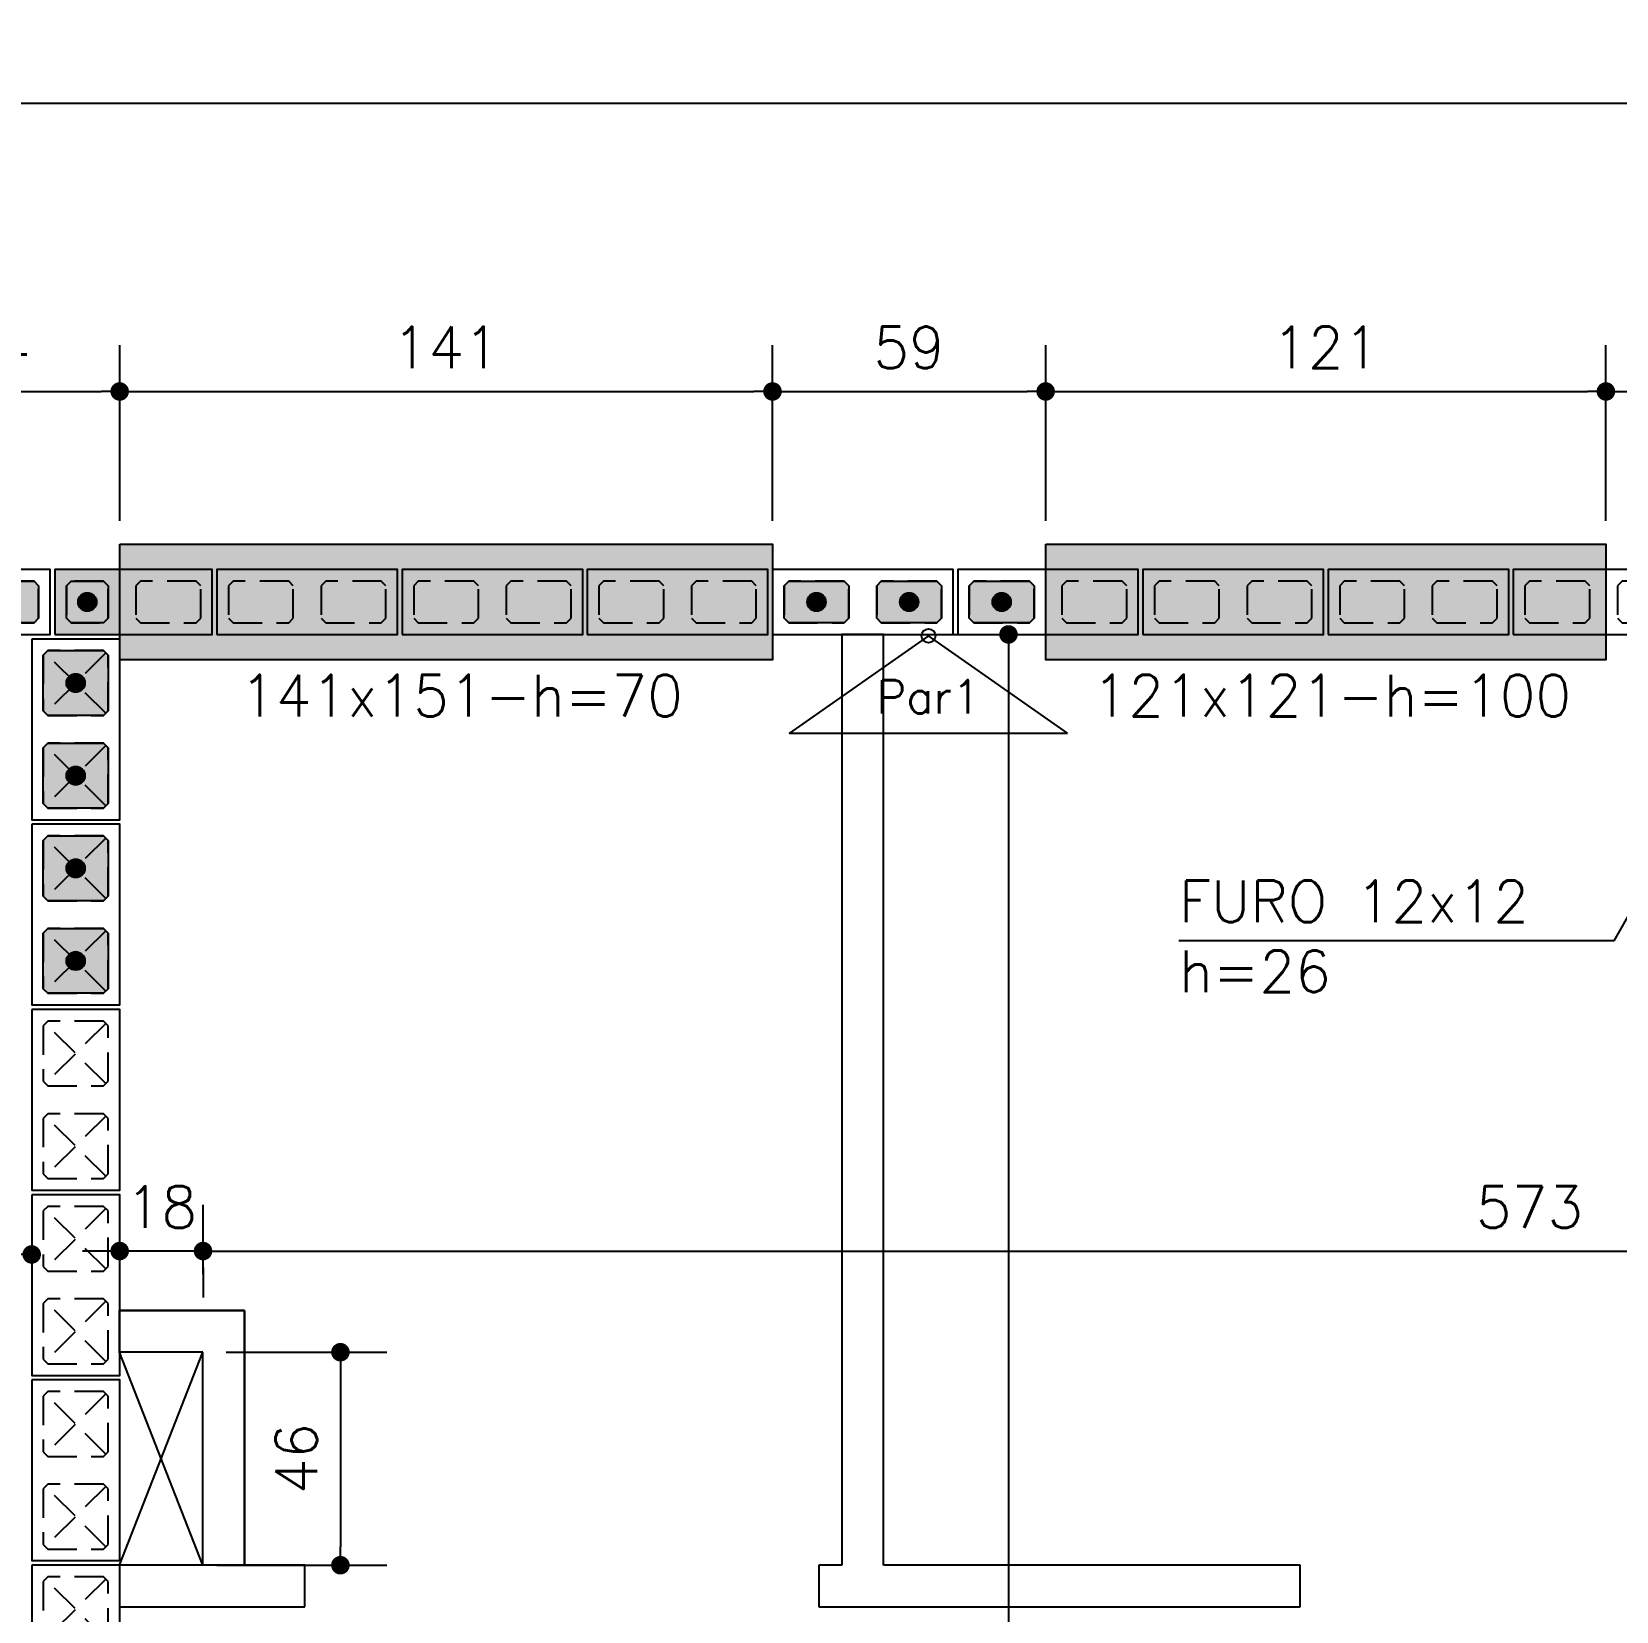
# Model space of a CAD drawing. Extents: x -14651 to 11095, y -4567 to -1290.
# Drawn here: x 1464.5 to 1806.8, y -3239.6 to -2898.4 of the extents above; entities that cross this region are included whole.
import ezdxf
from ezdxf.enums import TextEntityAlignment as Align

# ---------------------------------------------------------------- set-up
doc = ezdxf.new("R2010")
doc.units = 0
doc.header["$LTSCALE"] = 25
doc.linetypes.add('DASHED2', pattern=[0.375, 0.25, -0.125])
for name, color, linetype in [('203', 1, 'DASHED2'), ('213', 252, 'Continuous'), ('241', 2, 'Continuous'), ('247', 50, 'Continuous'), ('248', 100, 'Continuous'), ('ABERTURAS', 53, 'Continuous'), ('ALVENARIA NÃO ESTRUTURAL', 242, 'Continuous'), ('Arranque', 14, 'Continuous'), ('COTA', 1, 'Continuous'), ('FERRO', 5, 'Continuous'), ('Linha_fina', 1, 'Continuous'), ('Pena_1', 1, 'Continuous'), ('T1', 2, 'Continuous'), ('TJANELA', 2, 'Continuous')]:
    doc.layers.add(name, color=color, linetype=linetype)
doc.styles.add('COTA', font='romans.shx')
doc.styles.add('Texto1', font='romans.shx', dxfattribs={"height": 9})
doc.dimstyles.new('forma', dxfattribs={"dimscale": 5, "dimtxt": 1.8, "dimasz": 0.8, "dimexe": 2, "dimexo": 1, "dimgap": 1, "dimtad": 1, "dimdec": 1, "dimzin": 9, "dimtxsty": 'COTA', "dimblk1": 'DOT', "dimblk2": 'DOT', "dimsah": 1, "dimcen": 0, "dimdle": 1, "dimclrd": 256, "dimclre": 256, "dimclrt": 2, "dimadec": 0, "dimazin": 0, "dimtfac": 1, "dimtdec": 0, "dimtmove": 0, "dimatfit": 3, "dimfxl": 1, "dimtolj": 1, "dimtzin": 0, "dimarcsym": 0})

# ---------------------------------------------------------------- blocks, each defined once
blk = doc.blocks.new('P4015', base_point=(5842102.11612, -8124149.02973))
blk.add_lwpolyline([(5842082.61612, -8124156.02973), (5842121.61612, -8124156.02973), (5842121.61612, -8124142.02973), (5842082.61612, -8124142.02973), (5842082.61612, -8124156.02973)])
at = {"color": 1, "linetype": 'DASHED2'}
for points in [[(5842085.11612, -8124152.52973), (5842086.11612, -8124153.52973), (5842098.11612, -8124153.52973), (5842099.11612, -8124152.52973), (5842099.11612, -8124145.52973), (5842098.11612, -8124144.52973), (5842086.11612, -8124144.52973), (5842085.11612, -8124145.52973), (5842085.11612, -8124152.52973)], [(5842105.11612, -8124152.52973), (5842106.11612, -8124153.52973), (5842118.11612, -8124153.52973), (5842119.11612, -8124152.52973), (5842119.11612, -8124145.52973), (5842118.11612, -8124144.52973), (5842106.11612, -8124144.52973), (5842105.11612, -8124145.52973), (5842105.11612, -8124152.52973)]]:
    blk.add_lwpolyline(points, dxfattribs=at)
blk = doc.blocks.new('P3515')
at = {"layer": '248'}
h = blk.add_hatch(color=100, dxfattribs=at)
h.paths.add_polyline_path([(17, 7), (-17, 7), (-17, -7), (17, -7)])
h.paths.add_polyline_path([(-5.5, -3.5), (-6.5, -4.5), (-13.5, -4.5), (-14.5, -3.5), (-14.5, 3.5), (-13.5, 4.5), (-6.5, 4.5), (-5.5, 3.5)], flags=16)
h.paths.add_polyline_path([(0.5, 3.5), (1.5, 4.5), (13.5, 4.5), (14.5, 3.5), (14.5, -3.5), (13.5, -4.5), (1.5, -4.5), (0.5, -3.5)], flags=16)
blk.add_lwpolyline([(-17, -7), (17, -7), (17, 7), (-17, 7), (-17, -7)])
at = {"color": 1, "linetype": 'DASHED2'}
for points in [[(-14.5, -3.5), (-13.5, -4.5), (-6.5, -4.5), (-5.5, -3.5), (-5.5, 3.5), (-6.5, 4.5), (-13.5, 4.5), (-14.5, 3.5), (-14.5, -3.5)], [(0.5, -3.5), (1.5, -4.5), (13.5, -4.5), (14.5, -3.5), (14.5, 3.5), (13.5, 4.5), (1.5, 4.5), (0.5, 3.5), (0.5, -3.5)]]:
    blk.add_lwpolyline(points, dxfattribs=at)
blk = doc.blocks.new('P4020')
blk.add_lwpolyline([(-19.5, -9.5), (19.5, -9.5), (19.5, 9.5), (-19.5, 9.5), (-19.5, -9.5)])
at = {"color": 1, "linetype": 'DASHED2'}
for points in [[(-17, -6), (-16, -7), (-4, -7), (-3, -6), (-3, 6), (-4, 7), (-16, 7), (-17, 6), (-17, -6)], [(3, -6), (4, -7), (16, -7), (17, -6), (17, 6), (16, 7), (4, 7), (3, 6), (3, -6)]]:
    blk.add_lwpolyline(points, dxfattribs=at)
at = {"layer": '203', "color": 253}
for p, q in [((-16.5, 6.5), (-3.5, -6.5)), ((-3.5, 6.5), (-16.5, -6.5)), ((16.5, 6.5), (3.5, -6.5)), ((3.5, 6.5), (16.5, -6.5))]:
    blk.add_line(p, q, dxfattribs=at)
blk = doc.blocks.new('_IDNPAR_2')
at = {"color": 3}
blk.add_lwpolyline([(1, -0.7), (0, 0), (-1, -0.7)], close=True, dxfattribs=at)
blk.add_circle((0, 0), 0.05, dxfattribs=at)
at = {"layer": '247', "color": 2, "style": 'COTA', "flags": 8}
blk.add_attdef('ID', text='', height=0.24, dxfattribs=at).set_placement((0, -0.438), align=Align.MIDDLE_CENTER)
blk = doc.blocks.new('GR-1409')
at = {"layer": '213'}
h = blk.add_hatch(color=256, dxfattribs=at)
h.paths.add_polyline_path([(-6, 4.5), (-7, 3.5), (-7, -3.5), (-6, -4.5), (6, -4.5), (7, -3.5), (7, 3.5), (6, 4.5)])
h.paths.add_polyline_path([(-2, 0, 1), (2, 0, 1)], flags=16)
at = {"layer": 'Arranque'}
blk.add_hatch(color=256, dxfattribs=at).paths.add_polyline_path([(-2, 0, 1), (2, 0, 1)])
at = {"layer": '213'}
blk.add_lwpolyline([(-7, 3.5), (-6, 4.5), (6, 4.5), (7, 3.5), (7, -3.5), (6, -4.5), (-6, -4.5), (-7, -3.5), (-7, 3.5)], dxfattribs=at)
at = {"layer": 'FERRO', "linetype": 'Continuous'}
blk.add_circle((0, 0), 2, dxfattribs=at)
blk = doc.blocks.new('GR-0909')
at = {"layer": '213'}
h = blk.add_hatch(color=256, dxfattribs=at)
h.paths.add_polyline_path([(3.5, -4.5), (4.5, -3.5), (4.500001, 3.5), (3.500001, 4.5), (-3.499999, 4.5), (-4.499999, 3.5), (-4.5, -3.5), (-3.5, -4.5)])
h.paths.add_polyline_path([(-2, 0, -1), (2, 0, -1)], flags=16)
at = {"layer": 'Arranque'}
blk.add_hatch(color=256, dxfattribs=at).paths.add_polyline_path([(2, 0, 1), (-2, 0, 1)])
at = {"layer": '213'}
blk.add_lwpolyline([(3.500001, 4.5), (4.500001, 3.5), (4.5, -3.5), (3.5, -4.5), (-3.5, -4.5), (-4.5, -3.5), (-4.499999, 3.5), (-3.499999, 4.5), (3.500001, 4.5)], dxfattribs=at)
at = {"layer": 'FERRO', "linetype": 'Continuous'}
blk.add_circle((0, 0), 2, dxfattribs=at)
blk = doc.blocks.new('GR-1414')
at = {"layer": '213'}
h = blk.add_hatch(color=256, dxfattribs=at)
h.paths.add_polyline_path([(6, -7), (7, -6), (7, 6), (6, 7), (-6, 7), (-7, 6), (-7, -6), (-6, -7)])
h.paths.add_polyline_path([(2, 0, 1), (-2, 0, 1)], flags=16)
at = {"layer": 'Arranque'}
blk.add_hatch(color=256, dxfattribs=at).paths.add_polyline_path([(2, 0, 1), (-2, 0, 1)])
at = {"layer": '213'}
for p, q in [((-7, 6), (-6, 7)), ((-6, 7), (6, 7)), ((6, 7), (7, 6)), ((-7, -6), (-7, 6)), ((7, 6), (7, -6)), ((-6, -7), (-7, -6)), ((7, -6), (6, -7)), ((6, -7), (-6, -7))]:
    blk.add_line(p, q, dxfattribs=at)
at = {"layer": 'FERRO', "linetype": 'Continuous'}
blk.add_circle((0, 0), 2, dxfattribs=at)
blk = doc.blocks.new('_Dot')
at = {"color": 0, "linetype": 'ByBlock', "lineweight": -2}
blk.add_line((-0.5, 0), (-1, 0), dxfattribs=at)
at = {"color": 0, "linetype": 'ByBlock', "const_width": 0.5}
blk.add_lwpolyline([(-0.25, 0, 1), (0.25, 0, 1)], format="xyb", close=True, dxfattribs=at)
blk = doc.blocks.new('*D76')
at = {"layer": 'COTA', "lineweight": -2, "transparency": 16777216}
for p, q in [((1429.52, -3004.1), (1429.52, -2966.13)), ((1483.52, -3004.1), (1483.52, -2966.13)), ((1433.52, -2976.13), (1479.52, -2976.13))]:
    blk.add_line(p, q, dxfattribs=at)
at = {"layer": 'Defpoints', "color": 0, "transparency": 16777216}
for p in [(1483.52, -2976.13), (1429.52, -3009.1), (1483.52, -3009.1)]:
    blk.add_point(p, dxfattribs=at)
at = {"layer": 'COTA', "lineweight": -2, "transparency": 16777216, "xscale": 4, "yscale": 4, "zscale": 4, "rotation": 180}
blk.add_blockref('_Dot', (1429.52, -2976.13), dxfattribs=at)
at = {"layer": 'COTA', "lineweight": -2, "transparency": 16777216, "xscale": 4, "yscale": 4, "zscale": 4}
blk.add_blockref('_Dot', (1483.52, -2976.13), dxfattribs=at)
at = {"layer": 'COTA', "color": 2, "transparency": 16777216, "insert": (1456.52, -2966.63), "char_height": 9, "attachment_point": 5, "style": 'COTA'}
blk.add_mtext('\\A1;54 ', dxfattribs=at)
blk = doc.blocks.new('*D77')
at = {"layer": 'COTA', "lineweight": -2, "transparency": 16777216}
for p, q in [((1483.52, -3004.1), (1483.52, -2966.13)), ((1624.52, -3004.1), (1624.52, -2966.13)), ((1487.52, -2976.13), (1620.52, -2976.13))]:
    blk.add_line(p, q, dxfattribs=at)
at = {"layer": 'Defpoints', "color": 0, "transparency": 16777216}
for p in [(1624.52, -2976.13), (1483.52, -3009.1), (1624.52, -3009.1)]:
    blk.add_point(p, dxfattribs=at)
at = {"layer": 'COTA', "lineweight": -2, "transparency": 16777216, "xscale": 4, "yscale": 4, "zscale": 4, "rotation": 180}
blk.add_blockref('_Dot', (1483.52, -2976.13), dxfattribs=at)
at = {"layer": 'COTA', "lineweight": -2, "transparency": 16777216, "xscale": 4, "yscale": 4, "zscale": 4}
blk.add_blockref('_Dot', (1624.52, -2976.13), dxfattribs=at)
at = {"layer": 'COTA', "color": 2, "transparency": 16777216, "insert": (1554.02, -2966.63), "char_height": 9, "attachment_point": 5, "style": 'COTA'}
blk.add_mtext('\\A1;141 ', dxfattribs=at)
blk = doc.blocks.new('*D78')
at = {"layer": 'COTA', "lineweight": -2, "transparency": 16777216}
for p, q in [((1624.52, -3004.1), (1624.52, -2966.13)), ((1683.52, -3004.1), (1683.52, -2966.13)), ((1628.52, -2976.13), (1679.52, -2976.13))]:
    blk.add_line(p, q, dxfattribs=at)
at = {"layer": 'Defpoints', "color": 0, "transparency": 16777216}
for p in [(1683.52, -2976.13), (1624.52, -3009.1), (1683.52, -3009.1)]:
    blk.add_point(p, dxfattribs=at)
at = {"layer": 'COTA', "lineweight": -2, "transparency": 16777216, "xscale": 4, "yscale": 4, "zscale": 4, "rotation": 180}
blk.add_blockref('_Dot', (1624.52, -2976.13), dxfattribs=at)
at = {"layer": 'COTA', "lineweight": -2, "transparency": 16777216, "xscale": 4, "yscale": 4, "zscale": 4}
blk.add_blockref('_Dot', (1683.52, -2976.13), dxfattribs=at)
at = {"layer": 'COTA', "color": 2, "transparency": 16777216, "insert": (1654.02, -2966.63), "char_height": 9, "attachment_point": 5, "style": 'COTA'}
blk.add_mtext('\\A1;59 ', dxfattribs=at)
blk = doc.blocks.new('*D79')
at = {"layer": 'COTA', "lineweight": -2, "transparency": 16777216}
for p, q in [((1683.52, -3004.1), (1683.52, -2966.13)), ((1804.52, -3004.1), (1804.52, -2966.13)), ((1687.52, -2976.13), (1800.52, -2976.13))]:
    blk.add_line(p, q, dxfattribs=at)
at = {"layer": 'Defpoints', "color": 0, "transparency": 16777216}
for p in [(1804.52, -2976.13), (1683.52, -3009.1), (1804.52, -3009.1)]:
    blk.add_point(p, dxfattribs=at)
at = {"layer": 'COTA', "lineweight": -2, "transparency": 16777216, "xscale": 4, "yscale": 4, "zscale": 4, "rotation": 180}
blk.add_blockref('_Dot', (1683.52, -2976.13), dxfattribs=at)
at = {"layer": 'COTA', "lineweight": -2, "transparency": 16777216, "xscale": 4, "yscale": 4, "zscale": 4}
blk.add_blockref('_Dot', (1804.52, -2976.13), dxfattribs=at)
at = {"layer": 'COTA', "color": 2, "transparency": 16777216, "insert": (1744.02, -2966.63), "char_height": 9, "attachment_point": 5, "style": 'COTA'}
blk.add_mtext('\\A1;121 ', dxfattribs=at)
blk = doc.blocks.new('*D80')
at = {"layer": 'COTA', "lineweight": -2, "transparency": 16777216}
for p, q in [((1804.52, -3004.1), (1804.52, -2966.13)), ((1898.52, -3004.1), (1898.52, -2966.13)), ((1808.52, -2976.13), (1894.52, -2976.13))]:
    blk.add_line(p, q, dxfattribs=at)
at = {"layer": 'Defpoints', "color": 0, "transparency": 16777216}
for p in [(1898.52, -2976.13), (1804.52, -3009.1), (1898.52, -3009.1)]:
    blk.add_point(p, dxfattribs=at)
at = {"layer": 'COTA', "lineweight": -2, "transparency": 16777216, "xscale": 4, "yscale": 4, "zscale": 4, "rotation": 180}
blk.add_blockref('_Dot', (1804.52, -2976.13), dxfattribs=at)
at = {"layer": 'COTA', "lineweight": -2, "transparency": 16777216, "xscale": 4, "yscale": 4, "zscale": 4}
blk.add_blockref('_Dot', (1898.52, -2976.13), dxfattribs=at)
at = {"layer": 'COTA', "color": 2, "transparency": 16777216, "insert": (1851.52, -2966.63), "char_height": 9, "attachment_point": 5, "style": 'COTA'}
blk.add_mtext('\\A1;94 ', dxfattribs=at)
blk = doc.blocks.new('*D92')
at = {"layer": 'COTA', "lineweight": -2, "transparency": 16777216}
for p, q in [((449.52, -3009.6), (449.52, -2903.84)), ((3258.52, -3009.6), (3258.52, -2903.84)), ((453.52, -2913.84), (3254.52, -2913.84))]:
    blk.add_line(p, q, dxfattribs=at)
at = {"layer": 'Defpoints', "color": 0, "transparency": 16777216}
for p in [(3258.52, -2913.84), (449.52, -3014.6), (3258.52, -3014.6)]:
    blk.add_point(p, dxfattribs=at)
at = {"layer": 'COTA', "lineweight": -2, "transparency": 16777216, "xscale": 4, "yscale": 4, "zscale": 4, "rotation": 180}
blk.add_blockref('_Dot', (449.52, -2913.84), dxfattribs=at)
at = {"layer": 'COTA', "lineweight": -2, "transparency": 16777216, "xscale": 4, "yscale": 4, "zscale": 4}
blk.add_blockref('_Dot', (3258.52, -2913.84), dxfattribs=at)
at = {"layer": 'COTA', "color": 2, "transparency": 16777216, "insert": (1854.02, -2904.34), "char_height": 9, "attachment_point": 5, "style": 'COTA'}
blk.add_mtext('\\A1;2809 ', dxfattribs=at)
blk = doc.blocks.new('A$Cf20c1e06')
at = {"layer": 'ALVENARIA NÃO ESTRUTURAL'}
for p, q in [((16.3827, 13.6353), (16.2927, 13.6353)), ((16.2927, 13.6353), (16.2927, 11.6253)), ((16.3827, 11.6253), (16.3827, 13.6353)), ((14.7327, 12.1753), (15.0027, 12.1753)), ((14.7327, 12.0853), (14.7327, 12.1753)), ((15.0027, 12.1753), (14.7327, 12.1753)), ((14.7327, 12.1753), (14.7327, 12.1153)), ((15.0027, 12.1753), (15.0027, 11.6253)), ((15.0027, 11.6253), (15.0027, 12.1753)), ((14.9127, 12.0853), (14.7327, 12.0853)), ((14.9127, 11.6253), (14.9127, 12.0853)), ((15.1327, 11.6253), (14.7327, 11.6253)), ((14.7327, 11.6253), (14.7327, 11.5353)), ((15.0027, 11.6253), (14.9127, 11.6253)), ((14.9427, 11.6253), (15.0027, 11.6253)), ((15.1327, 11.5353), (15.1327, 11.6253)), ((16.2927, 11.6253), (16.2427, 11.6253)), ((16.2427, 11.6253), (16.2427, 11.5353)), ((17.2827, 11.6253), (16.3827, 11.6253)), ((17.2827, 11.5353), (17.2827, 11.6253)), ((14.7327, 11.5353), (15.1327, 11.5353)), ((16.2427, 11.5353), (16.2427, 11.5353)), ((16.2427, 11.5353), (16.2427, 11.5353)), ((16.2427, 11.5353), (17.2827, 11.5353))]:
    blk.add_line(p, q, dxfattribs=at)
at = {"layer": 'Pena_1'}
for p, q in [((14.7327, 11.6253), (14.9127, 12.0853)), ((14.9127, 11.6253), (14.7327, 12.0853))]:
    blk.add_line(p, q, dxfattribs=at)
blk = doc.blocks.new('*D208')
at = {"layer": 'COTA', "lineweight": -2, "transparency": 16777216}
for p, q in [((1653.52, -3028.6), (1685.49, -3028.6)), ((1675.49, -3032.6), (1675.49, -3495.6)), ((1653.52, -3499.6), (1685.49, -3499.6))]:
    blk.add_line(p, q, dxfattribs=at)
at = {"layer": 'Defpoints', "color": 0, "transparency": 16777216}
for p in [(1648.52, -3028.6), (1648.52, -3499.6), (1675.49, -3499.6)]:
    blk.add_point(p, dxfattribs=at)
at = {"layer": 'COTA', "lineweight": -2, "transparency": 16777216, "xscale": 4, "yscale": 4, "zscale": 4}
for p, rotation in [((1675.49, -3028.6), 90), ((1675.49, -3499.6), 270)]:
    blk.add_blockref('_Dot', p, dxfattribs=dict(at, rotation=rotation))
at = {"layer": 'COTA', "color": 2, "transparency": 16777216, "insert": (1665.99, -3264.1), "char_height": 9, "attachment_point": 5, "rotation": 90, "style": 'COTA'}
blk.add_mtext('\\A1;471 ', dxfattribs=at)
blk = doc.blocks.new('*D228')
at = {"layer": 'COTA', "lineweight": -2, "transparency": 16777216}
for p, q in [((891.52, -3178.6), (891.52, -3152.49)), ((895.52, -3162.49), (1460.52, -3162.49)), ((1464.52, -3166.76), (1464.52, -3172.49))]:
    blk.add_line(p, q, dxfattribs=at)
at = {"layer": 'Defpoints', "color": 0, "transparency": 16777216}
for p in [(1464.52, -3161.76), (1464.52, -3162.49), (891.52, -3183.6)]:
    blk.add_point(p, dxfattribs=at)
at = {"layer": 'COTA', "lineweight": -2, "transparency": 16777216, "xscale": 4, "yscale": 4, "zscale": 4, "rotation": 180}
blk.add_blockref('_Dot', (891.52, -3162.49), dxfattribs=at)
at = {"layer": 'COTA', "lineweight": -2, "transparency": 16777216, "xscale": 4, "yscale": 4, "zscale": 4}
blk.add_blockref('_Dot', (1464.52, -3162.49), dxfattribs=at)
at = {"layer": 'COTA', "color": 2, "transparency": 16777216, "insert": (1178.02, -3152.99), "char_height": 9, "attachment_point": 5, "style": 'COTA'}
blk.add_mtext('\\A1;573 ', dxfattribs=at)
blk = doc.blocks.new('*D229')
at = {"layer": 'COTA', "lineweight": -2, "transparency": 16777216}
for p, q in [((1505.52, -3161.76), (2070.52, -3161.76)), ((1501.52, -3165.29), (1501.52, -3171.76)), ((2074.52, -3166.76), (2074.52, -3171.76))]:
    blk.add_line(p, q, dxfattribs=at)
at = {"layer": 'Defpoints', "color": 0, "transparency": 16777216}
for p in [(1501.52, -3160.29), (2074.52, -3161.76), (2074.52, -3161.76)]:
    blk.add_point(p, dxfattribs=at)
at = {"layer": 'COTA', "lineweight": -2, "transparency": 16777216, "xscale": 4, "yscale": 4, "zscale": 4, "rotation": 180}
blk.add_blockref('_Dot', (1501.52, -3161.76), dxfattribs=at)
at = {"layer": 'COTA', "lineweight": -2, "transparency": 16777216, "xscale": 4, "yscale": 4, "zscale": 4}
blk.add_blockref('_Dot', (2074.52, -3161.76), dxfattribs=at)
at = {"layer": 'COTA', "color": 2, "transparency": 16777216, "insert": (1788.02, -3152.26), "char_height": 9, "attachment_point": 5, "style": 'COTA'}
blk.add_mtext('\\A1;573 ', dxfattribs=at)
blk = doc.blocks.new('*D250')
at = {"layer": 'COTA', "lineweight": -2, "transparency": 16777216}
for p, q in [((1483.52, -3165.18), (1483.52, -3151.76)), ((1501.52, -3166.76), (1501.52, -3151.76)), ((1479.52, -3161.76), (1475.52, -3161.76)), ((1501.52, -3161.76), (1483.52, -3161.76)), ((1505.52, -3161.76), (1509.52, -3161.76))]:
    blk.add_line(p, q, dxfattribs=at)
at = {"layer": 'Defpoints', "color": 0, "transparency": 16777216}
for p in [(1483.52, -3161.76), (1483.52, -3170.18), (1501.52, -3171.76)]:
    blk.add_point(p, dxfattribs=at)
at = {"layer": 'COTA', "lineweight": -2, "transparency": 16777216, "xscale": 4, "yscale": 4, "zscale": 4}
blk.add_blockref('_Dot', (1483.52, -3161.76), dxfattribs=at)
at = {"layer": 'COTA', "lineweight": -2, "transparency": 16777216, "xscale": 4, "yscale": 4, "zscale": 4, "rotation": 180}
blk.add_blockref('_Dot', (1501.52, -3161.76), dxfattribs=at)
at = {"layer": 'COTA', "color": 2, "transparency": 16777216, "insert": (1492.52, -3152.26), "char_height": 9, "attachment_point": 5, "style": 'COTA'}
blk.add_mtext('\\A1;18 ', dxfattribs=at)
blk = doc.blocks.new('*D266')
at = {"layer": 'COTA', "lineweight": -2, "transparency": 16777216}
for p, q in [((1506.52, -3183.6), (1541.2, -3183.6)), ((1531.2, -3187.6), (1531.2, -3225.6)), ((1506.52, -3229.6), (1541.2, -3229.6))]:
    blk.add_line(p, q, dxfattribs=at)
at = {"layer": 'Defpoints', "color": 0, "transparency": 16777216}
for p in [(1501.52, -3183.6), (1501.52, -3229.6), (1531.2, -3229.6)]:
    blk.add_point(p, dxfattribs=at)
at = {"layer": 'COTA', "lineweight": -2, "transparency": 16777216, "xscale": 4, "yscale": 4, "zscale": 4}
for p, rotation in [((1531.2, -3183.6), 90), ((1531.2, -3229.6), 270)]:
    blk.add_blockref('_Dot', p, dxfattribs=dict(at, rotation=rotation))
at = {"layer": 'COTA', "color": 2, "transparency": 16777216, "insert": (1521.7, -3206.6), "char_height": 9, "attachment_point": 5, "rotation": 90, "style": 'COTA'}
blk.add_mtext('\\A1;46 ', dxfattribs=at)

msp = doc.modelspace()

# ---------------------------------------------------------------- hatches: boundary and pattern name
at = {"layer": 'ABERTURAS', "transparency": 33554457}
for points in [[(1483.52, -3009.1), (1624.52, -3009.1), (1624.52, -3034.1), (1483.52, -3034.1)], [(1683.52, -3009.1), (1804.52, -3009.1), (1804.52, -3034.1), (1683.52, -3034.1)]]:
    msp.add_hatch(color=256, dxfattribs=at).paths.add_polyline_path(points)

# ---------------------------------------------------------------- linework, layer by layer
at = {"layer": 'ABERTURAS'}
for points in [[(1483.52, -3009.1), (1624.52, -3009.1), (1624.52, -3034.1), (1483.52, -3034.1)], [(1683.52, -3009.1), (1804.52, -3009.1), (1804.52, -3034.1), (1683.52, -3034.1)]]:
    msp.add_lwpolyline(points, close=True, dxfattribs=at)
at = {"layer": 'Linha_fina'}
for q in [(1843.95, -3028.67), (1712.31, -3094.77)]:
    msp.add_line((1806.28, -3094.77), q, dxfattribs=at)

# ---------------------------------------------------------------- block references
for name, p in [('GR-1409', (1459.02, -3021.6)), ('GR-0909', (1476.52, -3021.6)), ('GR-1409', (1634.02, -3021.6)), ('GR-1409', (1654.02, -3021.6)), ('GR-1409', (1674.02, -3021.6)), ('GR-1414', (1474.02, -3039.1)), ('GR-1414', (1474.02, -3059.1)), ('GR-1414', (1474.02, -3079.1)), ('GR-1414', (1474.02, -3099.1))]:
    msp.add_blockref(name, p)
at = {"layer": '241'}
for name, p in [('P4015', (1449.02, -3021.6)), ('P3515', (1486.52, -3021.6)), ('P4015', (1524.02, -3021.6)), ('P4015', (1564.02, -3021.6)), ('P4015', (1604.02, -3021.6)), ('P4015', (1644.02, -3021.6)), ('P4015', (1684.02, -3021.6)), ('P4015', (1724.02, -3021.6)), ('P4015', (1764.02, -3021.6)), ('P4015', (1804.02, -3021.6))]:
    msp.add_blockref(name, p, dxfattribs=at)
at = {"layer": '241', "rotation": 270}
for p in [(1474.02, -3049.1), (1474.02, -3089.1), (1474.02, -3129.1), (1474.02, -3169.1), (1474.02, -3209.1), (1474.02, -3249.1)]:
    msp.add_blockref('P4020', p, dxfattribs=at)
at = {"layer": '247', "linetype": 'Continuous', "xscale": 30, "yscale": 30, "zscale": 30}
msp.add_blockref('_IDNPAR_2', (1658.21, -3028.9), dxfattribs=at).add_auto_attribs({'ID': 'Par1'})
at = {"layer": 'COTA', "xscale": 100, "yscale": 100, "zscale": 100}
msp.add_blockref('A$Cf20c1e06', (10.24, -4392.13), dxfattribs=at)

# ---------------------------------------------------------------- texts
at = {"layer": 'T1', "style": 'Texto1'}
for s, p in [('FURO 12x12', (1712.3, -3090.73)), ('h=26', (1712.32, -3105.85))]:
    msp.add_text(s, height=9, dxfattribs=at).set_placement(p)
at = {"layer": 'TJANELA', "style": 'Texto1'}
for s, p in [('141x151-h=70', (1557.35, -3046.29)), ('121x121-h=100', (1745.33, -3046.29))]:
    msp.add_text(s, height=9, dxfattribs=at).set_placement(p, align=Align.CENTER)

# ---------------------------------------------------------------- dimensions: what is measured, and where the dimension line sits
at = {"layer": 'COTA'}
for base, p1, p2, override, picture, middle in [((3258.52, -2913.84), (449.52, -3014.6), (3258.52, -3014.6), {"dimpost": ' '}, '*D92', (1854.02, -2904.34)), ((1483.52, -2976.13), (1429.52, -3009.1), (1483.52, -3009.1), {"dimpost": ' ', "dimtmove": 1}, '*D76', (1456.52, -2966.63)), ((1624.52, -2976.13), (1483.52, -3009.1), (1624.52, -3009.1), {"dimpost": ' ', "dimtmove": 1}, '*D77', (1554.02, -2966.63)), ((1683.52, -2976.13), (1624.52, -3009.1), (1683.52, -3009.1), {"dimpost": ' ', "dimtmove": 1}, '*D78', (1654.02, -2966.63)), ((1804.52, -2976.13), (1683.52, -3009.1), (1804.52, -3009.1), {"dimpost": ' ', "dimtmove": 1}, '*D79', (1744.02, -2966.63)), ((1898.52, -2976.13), (1804.52, -3009.1), (1898.52, -3009.1), {"dimpost": ' ', "dimtmove": 1}, '*D80', (1851.52, -2966.63)), ((1464.52, -3162.49), (891.52, -3183.6), (1464.52, -3161.76), {"dimpost": ' ', "dimtmove": 1}, '*D228', (1178.02, -3152.99)), ((2074.52, -3161.76), (1501.52, -3160.29), (2074.52, -3161.76), {"dimpost": ' ', "dimtmove": 1}, '*D229', (1788.02, -3152.26))]:
    dim = msp.add_linear_dim(base=base, p1=p1, p2=p2, dimstyle='forma', override=override, dxfattribs=at)
    dim.commit()
    dim.dimension.update_dxf_attribs({"geometry": picture, "text_midpoint": middle})
for base, p1, p2, picture, middle in [((1675.49, -3499.6), (1648.52, -3028.6), (1648.52, -3499.6), '*D208', (1665.99, -3264.1)), ((1531.2, -3229.6), (1501.52, -3183.6), (1501.52, -3229.6), '*D266', (1521.7, -3206.6))]:
    dim = msp.add_linear_dim(base=base, p1=p1, p2=p2, angle=90, dimstyle='forma', override={"dimpost": ' '}, dxfattribs=at)
    dim.commit()
    dim.dimension.update_dxf_attribs({"geometry": picture, "text_midpoint": middle})
dim = msp.add_linear_dim(base=(1483.52, -3161.76), p1=(1501.52, -3171.76), p2=(1483.52, -3170.18), dimstyle='forma', override={"dimpost": ' '}, dxfattribs=at)
dim.commit()
dim.dimension.update_dxf_attribs({"geometry": '*D250', "text_midpoint": (1492.52, -3161.76), "dimtype": 128})

doc.saveas('drawing.dxf')
